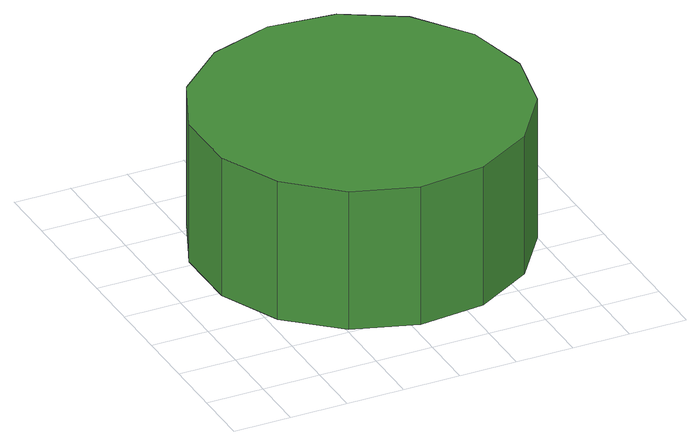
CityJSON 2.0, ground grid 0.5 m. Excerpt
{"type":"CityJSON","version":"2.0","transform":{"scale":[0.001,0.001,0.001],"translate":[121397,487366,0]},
"CityObjects":{
"tree1":{"type":"SolitaryVegetationObject","attributes":{"function":"something"},"geometry":[{"type":"MultiSurface","lod":"1","boundaries":[[[0,1,2,3,4,5,6,7,8,9,10,11,12,13,14]],[[15,16,17,18,19,20,21,22,23,24,25,26,27,28,29]],[[0,29,28,1]],[[1,28,27,2]],[[2,27,26,3]],[[3,26,25,4]],[[4,25,24,5]],[[5,24,23,6]],[[6,23,22,7]],[[7,22,21,8]],[[8,21,20,9]],[[9,20,19,10]],[[10,19,18,11]],[[11,18,17,12]],[[12,17,16,13]],[[13,16,15,14]],[[14,15,29,0]]]}]}
},
"vertices":[
[3125,1758,1685],[3004,2330,1685],[2660,2803,1685],[2154,3096,1685],[1572,3157,1685],[1016,2976,1685],[581,2585,1685],[343,2051,1685],[343,1466,1685],[581,932,1685],[1016,540,1685],[1572,360,1685],[2154,421,1685],[2660,713,1685],[3004,1186,1685],[3004,1186,415],[2660,713,415],[2154,421,415],[1572,360,415],[1016,540,415],[581,932,415],[343,1466,415],[343,2051,415],[581,2585,415],[1016,2976,415],[1572,3157,415],[2154,3096,415],[2660,2803,415],[3004,2330,415],[3125,1758,415]
]}
